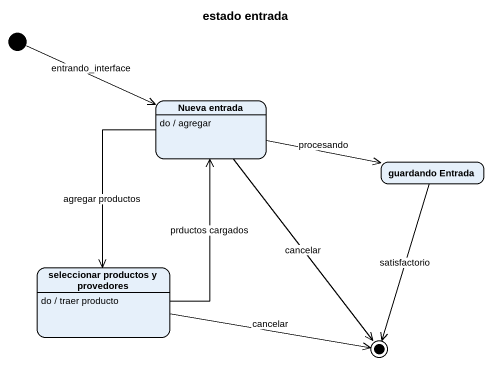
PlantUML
@startuml
title estado entrada
hide empty description
state "Nueva entrada" as Nueva_entrada
Nueva_entrada : do / agregar
state "guardando Entrada" as guardando_Entrada
state "seleccionar productos y provedores" as seleccionar_productos_y
seleccionar_productos_y : do / traer producto
[*] -right-> Nueva_entrada : entrando_interface
Nueva_entrada -right-> guardando_Entrada : procesando
Nueva_entrada --> seleccionar_productos_y : agregar productos
seleccionar_productos_y -up-> Nueva_entrada : prductos cargados
Nueva_entrada --> [*] : cancelar
guardando_Entrada --> [*] : satisfactorio
seleccionar_productos_y -right-> [*] : cancelar
@enduml
